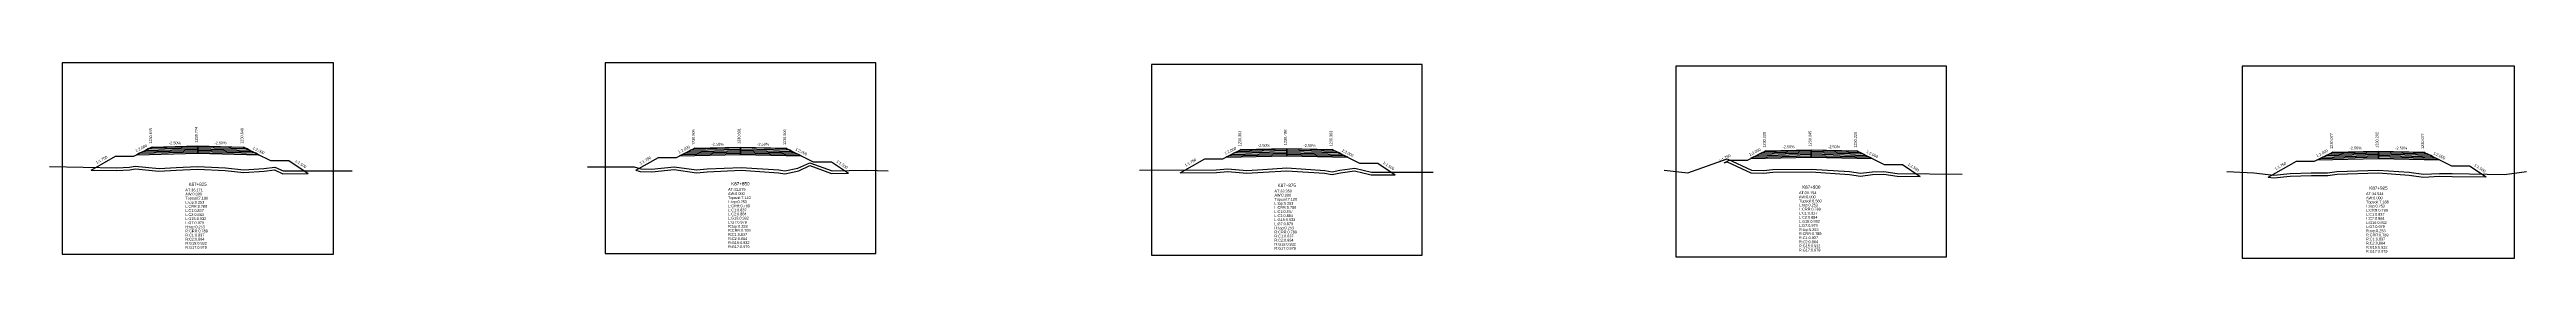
# Model space of a CAD drawing. Extents: x -7 to 78429, y 1189 to 1262.
# Drawn here: x 5500.4 to 5772.2, y 1218.4 to 1239.9 of the extents above; entities that cross this region are included whole.
import ezdxf
from ezdxf.enums import TextEntityAlignment as Align

# ---------------------------------------------------------------- set-up
doc = ezdxf.new("R2010")
doc.units = 0

msp = doc.modelspace()

# ---------------------------------------------------------------- linework, layer by layer
at = {"layer": 'A4_BORDER', "color": 7}
for points in [[(5501.784, 1218.853), (5531.554, 1218.853), (5531.554, 1239.903), (5501.784, 1239.903), (5501.784, 1218.853)], [(5561.365, 1218.922), (5591.065, 1218.922), (5591.065, 1239.922), (5561.365, 1239.922), (5561.365, 1218.922)], [(5621.314, 1218.748), (5651.014, 1218.748), (5651.014, 1239.748), (5621.314, 1239.748), (5621.314, 1218.748)], [(5678.869, 1218.563), (5708.569, 1218.563), (5708.569, 1239.563), (5678.869, 1239.563), (5678.869, 1218.563)], [(5741.004, 1218.41), (5770.886, 1218.41), (5770.886, 1239.538), (5741.004, 1239.538), (5741.004, 1218.41)]]:
    msp.add_lwpolyline(points, dxfattribs=at)
at = {"layer": 'CLEAR_GROUND', "color": 8}
for points in [[(5564.76, 1228.103), (5565.234, 1227.963), (5566.487, 1227.93), (5568.957, 1228.158), (5571.403, 1227.82), (5572.579, 1227.932), (5576.307, 1228.092), (5580.416, 1227.823), (5581.101, 1227.706), (5582.627, 1228.04), (5583.852, 1228.6), (5586.229, 1227.746), (5588.067, 1227.772)], [(5684.16, 1228.9), (5684.481, 1229.014), (5687.072, 1227.817), (5688.517, 1227.754), (5689.493, 1227.864), (5693.691, 1227.91), (5697.895, 1227.641), (5699.112, 1227.452), (5700.447, 1227.619), (5701.66, 1227.671), (5703.13, 1227.432), (5705.68, 1227.413)], [(5504.989, 1228.118), (5507.794, 1228.056), (5509.236, 1228.131), (5509.84, 1228.239), (5512.422, 1227.992), (5514.308, 1228.085), (5516.633, 1228.199), (5519.69, 1228.05), (5521.723, 1227.838), (5523.967, 1228.001), (5525.083, 1228.131), (5525.995, 1227.712), (5528.806, 1227.724)], [(5624.46, 1227.818), (5628.44, 1227.847), (5629.704, 1227.957), (5631.794, 1227.756), (5633.564, 1227.875), (5636.158, 1228.041), (5640.295, 1227.756), (5641.155, 1227.621), (5642.056, 1227.799), (5643.61, 1228.035), (5645.435, 1227.6), (5648.062, 1227.598)], [(5743.86, 1227.314), (5744.482, 1227.243), (5746.273, 1227.436), (5748.587, 1227.51), (5750.39, 1227.497), (5751.4, 1227.646), (5755.901, 1227.796), (5759.305, 1227.567), (5760.88, 1227.345), (5762.661, 1227.445), (5764.035, 1227.42), (5767.765, 1227.364)]]:
    msp.add_lwpolyline(points, dxfattribs=at)
at = {"layer": 'DESIGN_ROAD_TRIMMED', "color": 1}
for points in [[(5504.989, 1228.118), (5507.669, 1229.649), (5509.669, 1229.649), (5511.669, 1230.649), (5511.669, 1230.649), (5511.564, 1230.596), (5511.564, 1230.596), (5511.248, 1230.438), (5511.248, 1230.438), (5510.932, 1230.281), (5510.932, 1230.281), (5510.616, 1230.123), (5510.616, 1230.123), (5510.301, 1229.965), (5510.301, 1229.965), (5509.985, 1229.807), (5516.669, 1229.974), (5516.669, 1230.124), (5516.669, 1230.124), (5516.669, 1230.274), (5516.669, 1230.274), (5516.669, 1230.424), (5516.669, 1230.424), (5516.669, 1230.574), (5516.669, 1230.574), (5516.669, 1230.724), (5516.669, 1230.724), (5516.669, 1230.774), (5516.669, 1230.774), (5516.669, 1230.774), (5516.669, 1230.774), (5516.669, 1230.774), (5516.669, 1230.724), (5516.669, 1230.724), (5516.669, 1230.574), (5516.669, 1230.574), (5516.669, 1230.424), (5516.669, 1230.424), (5516.669, 1230.274), (5516.669, 1230.274), (5516.669, 1230.124), (5516.669, 1230.124), (5516.669, 1229.974), (5523.353, 1229.807), (5523.037, 1229.965), (5523.037, 1229.965), (5522.722, 1230.123), (5522.722, 1230.123), (5522.406, 1230.281), (5522.406, 1230.281), (5522.09, 1230.438), (5522.09, 1230.438), (5521.774, 1230.596), (5521.774, 1230.596), (5521.669, 1230.649), (5521.669, 1230.649), (5524.669, 1229.149), (5526.669, 1229.149), (5528.806, 1227.724)], [(5564.76, 1228.103), (5567.215, 1229.506), (5569.215, 1229.506), (5571.215, 1230.506), (5571.215, 1230.506), (5571.11, 1230.453), (5571.11, 1230.453), (5570.794, 1230.295), (5570.794, 1230.295), (5570.479, 1230.138), (5570.479, 1230.138), (5570.163, 1229.98), (5570.163, 1229.98), (5569.847, 1229.822), (5569.847, 1229.822), (5569.531, 1229.664), (5576.215, 1229.831), (5576.215, 1229.981), (5576.215, 1229.981), (5576.215, 1230.131), (5576.215, 1230.131), (5576.215, 1230.281), (5576.215, 1230.281), (5576.215, 1230.431), (5576.215, 1230.431), (5576.215, 1230.581), (5576.215, 1230.581), (5576.215, 1230.631), (5576.215, 1230.631), (5576.215, 1230.631), (5576.215, 1230.631), (5576.215, 1230.631), (5576.215, 1230.581), (5576.215, 1230.581), (5576.215, 1230.431), (5576.215, 1230.431), (5576.215, 1230.281), (5576.215, 1230.281), (5576.215, 1230.131), (5576.215, 1230.131), (5576.215, 1229.981), (5576.215, 1229.981), (5576.215, 1229.831), (5582.9, 1229.664), (5582.584, 1229.822), (5582.584, 1229.822), (5582.268, 1229.98), (5582.268, 1229.98), (5581.952, 1230.138), (5581.952, 1230.138), (5581.636, 1230.295), (5581.636, 1230.295), (5581.321, 1230.453), (5581.321, 1230.453), (5581.215, 1230.506), (5581.215, 1230.506), (5584.215, 1229.006), (5586.215, 1229.006), (5588.067, 1227.772)], [(5624.46, 1227.818), (5627.164, 1229.363), (5629.164, 1229.363), (5631.164, 1230.363), (5631.164, 1230.363), (5631.059, 1230.31), (5631.059, 1230.31), (5630.743, 1230.152), (5630.743, 1230.152), (5630.427, 1229.995), (5630.427, 1229.995), (5630.112, 1229.837), (5630.112, 1229.837), (5629.796, 1229.679), (5629.796, 1229.679), (5629.48, 1229.521), (5636.164, 1229.688), (5636.164, 1229.838), (5636.164, 1229.838), (5636.164, 1229.988), (5636.164, 1229.988), (5636.164, 1230.138), (5636.164, 1230.138), (5636.164, 1230.288), (5636.164, 1230.288), (5636.164, 1230.438), (5636.164, 1230.438), (5636.164, 1230.488), (5636.164, 1230.488), (5636.164, 1230.488), (5636.164, 1230.488), (5636.164, 1230.488), (5636.164, 1230.438), (5636.164, 1230.438), (5636.164, 1230.288), (5636.164, 1230.288), (5636.164, 1230.138), (5636.164, 1230.138), (5636.164, 1229.988), (5636.164, 1229.988), (5636.164, 1229.838), (5636.164, 1229.838), (5636.164, 1229.688), (5642.849, 1229.521), (5642.533, 1229.679), (5642.533, 1229.679), (5642.217, 1229.837), (5642.217, 1229.837), (5641.901, 1229.995), (5641.901, 1229.995), (5641.585, 1230.152), (5641.585, 1230.152), (5641.27, 1230.31), (5641.27, 1230.31), (5641.164, 1230.363), (5641.164, 1230.363), (5644.164, 1228.863), (5646.164, 1228.863), (5648.062, 1227.598)], [(5684.16, 1228.9), (5684.719, 1229.22), (5686.719, 1229.22), (5688.719, 1230.22), (5688.719, 1230.22), (5688.614, 1230.167), (5688.614, 1230.167), (5688.298, 1230.009), (5688.298, 1230.009), (5687.983, 1229.852), (5687.983, 1229.852), (5687.667, 1229.694), (5687.667, 1229.694), (5687.351, 1229.536), (5687.351, 1229.536), (5687.035, 1229.378), (5693.719, 1229.545), (5693.719, 1229.695), (5693.719, 1229.695), (5693.719, 1229.845), (5693.719, 1229.845), (5693.719, 1229.995), (5693.719, 1229.995), (5693.719, 1230.145), (5693.719, 1230.145), (5693.719, 1230.295), (5693.719, 1230.295), (5693.719, 1230.345), (5693.719, 1230.345), (5693.719, 1230.345), (5693.719, 1230.345), (5693.719, 1230.345), (5693.719, 1230.295), (5693.719, 1230.295), (5693.719, 1230.145), (5693.719, 1230.145), (5693.719, 1229.995), (5693.719, 1229.995), (5693.719, 1229.845), (5693.719, 1229.845), (5693.719, 1229.695), (5693.719, 1229.695), (5693.719, 1229.545), (5700.404, 1229.378), (5700.088, 1229.536), (5700.088, 1229.536), (5699.772, 1229.694), (5699.772, 1229.694), (5699.456, 1229.852), (5699.456, 1229.852), (5699.14, 1230.009), (5699.14, 1230.009), (5698.825, 1230.167), (5698.825, 1230.167), (5698.719, 1230.22), (5698.719, 1230.22), (5701.719, 1228.72), (5703.719, 1228.72), (5705.68, 1227.413)], [(5743.86, 1227.314), (5746.945, 1229.077), (5748.945, 1229.077), (5750.945, 1230.077), (5750.945, 1230.077), (5750.84, 1230.024), (5750.84, 1230.024), (5750.524, 1229.866), (5750.524, 1229.866), (5750.208, 1229.709), (5750.208, 1229.709), (5749.892, 1229.551), (5749.892, 1229.551), (5749.577, 1229.393), (5749.577, 1229.393), (5749.261, 1229.235), (5755.945, 1229.402), (5755.945, 1229.552), (5755.945, 1229.552), (5755.945, 1229.702), (5755.945, 1229.702), (5755.945, 1229.852), (5755.945, 1229.852), (5755.945, 1230.002), (5755.945, 1230.002), (5755.945, 1230.152), (5755.945, 1230.152), (5755.945, 1230.202), (5755.945, 1230.202), (5755.945, 1230.202), (5755.945, 1230.202), (5755.945, 1230.202), (5755.945, 1230.152), (5755.945, 1230.152), (5755.945, 1230.002), (5755.945, 1230.002), (5755.945, 1229.852), (5755.945, 1229.852), (5755.945, 1229.702), (5755.945, 1229.702), (5755.945, 1229.552), (5755.945, 1229.552), (5755.945, 1229.402), (5762.629, 1229.235), (5762.313, 1229.393), (5762.313, 1229.393), (5761.998, 1229.551), (5761.998, 1229.551), (5761.682, 1229.709), (5761.682, 1229.709), (5761.366, 1229.866), (5761.366, 1229.866), (5761.05, 1230.024), (5761.05, 1230.024), (5760.945, 1230.077), (5760.945, 1230.077), (5763.945, 1228.577), (5765.945, 1228.577), (5767.765, 1227.364)]]:
    msp.add_lwpolyline(points, dxfattribs=at)
at = {"layer": 'FINISHED_ROAD', "color": 2}
for points in [[(5507.669, 1229.649), (5509.669, 1229.649), (5511.669, 1230.649), (5511.669, 1230.649), (5516.669, 1230.774), (5521.669, 1230.649), (5521.669, 1230.649), (5524.669, 1229.149), (5526.669, 1229.149)], [(5567.215, 1229.506), (5569.215, 1229.506), (5571.215, 1230.506), (5571.215, 1230.506), (5576.215, 1230.631), (5581.215, 1230.506), (5581.215, 1230.506), (5584.215, 1229.006), (5586.215, 1229.006)], [(5627.164, 1229.363), (5629.164, 1229.363), (5631.164, 1230.363), (5631.164, 1230.363), (5636.164, 1230.488), (5641.164, 1230.363), (5641.164, 1230.363), (5644.164, 1228.863), (5646.164, 1228.863)], [(5684.719, 1229.22), (5686.719, 1229.22), (5688.719, 1230.22), (5688.719, 1230.22), (5693.719, 1230.345), (5698.719, 1230.22), (5698.719, 1230.22), (5701.719, 1228.72), (5703.719, 1228.72)], [(5746.945, 1229.077), (5748.945, 1229.077), (5750.945, 1230.077), (5750.945, 1230.077), (5755.945, 1230.202), (5760.945, 1230.077), (5760.945, 1230.077), (5763.945, 1228.577), (5765.945, 1228.577)]]:
    msp.add_lwpolyline(points, dxfattribs=at)
at = {"layer": 'LAYER_0', "color": 4}
for points in [[(5511.669, 1230.649), (5511.564, 1230.596), (5516.669, 1230.724), (5516.669, 1230.774)], [(5571.215, 1230.506), (5571.11, 1230.453), (5576.215, 1230.581), (5576.215, 1230.631)], [(5631.164, 1230.363), (5631.059, 1230.31), (5636.164, 1230.438), (5636.164, 1230.488)], [(5688.719, 1230.22), (5688.614, 1230.167), (5693.719, 1230.295), (5693.719, 1230.345)], [(5750.945, 1230.077), (5750.84, 1230.024), (5755.945, 1230.152), (5755.945, 1230.202)]]:
    msp.add_lwpolyline(points, dxfattribs=at)
at = {"layer": 'LAYER_1', "color": 4}
for points in [[(5511.564, 1230.596), (5511.248, 1230.438), (5516.669, 1230.574), (5516.669, 1230.724)], [(5571.11, 1230.453), (5570.794, 1230.295), (5576.215, 1230.431), (5576.215, 1230.581)], [(5631.059, 1230.31), (5630.743, 1230.152), (5636.164, 1230.288), (5636.164, 1230.438)], [(5688.614, 1230.167), (5688.298, 1230.009), (5693.719, 1230.145), (5693.719, 1230.295)], [(5750.84, 1230.024), (5750.524, 1229.866), (5755.945, 1230.002), (5755.945, 1230.152)]]:
    msp.add_lwpolyline(points, dxfattribs=at)
at = {"layer": 'LAYER_10', "color": 6}
for points in [[(5522.722, 1230.123), (5523.037, 1229.965), (5516.669, 1230.124), (5516.669, 1230.274)], [(5582.268, 1229.98), (5582.584, 1229.822), (5576.215, 1229.981), (5576.215, 1230.131)], [(5642.217, 1229.837), (5642.533, 1229.679), (5636.164, 1229.838), (5636.164, 1229.988)], [(5699.772, 1229.694), (5700.088, 1229.536), (5693.719, 1229.695), (5693.719, 1229.845)], [(5761.998, 1229.551), (5762.313, 1229.393), (5755.945, 1229.552), (5755.945, 1229.702)]]:
    msp.add_lwpolyline(points, dxfattribs=at)
at = {"layer": 'LAYER_11', "color": 6}
for points in [[(5523.037, 1229.965), (5523.353, 1229.807), (5516.669, 1229.974), (5516.669, 1230.124)], [(5582.584, 1229.822), (5582.9, 1229.664), (5576.215, 1229.831), (5576.215, 1229.981)], [(5642.533, 1229.679), (5642.849, 1229.521), (5636.164, 1229.688), (5636.164, 1229.838)], [(5700.088, 1229.536), (5700.404, 1229.378), (5693.719, 1229.545), (5693.719, 1229.695)], [(5762.313, 1229.393), (5762.629, 1229.235), (5755.945, 1229.402), (5755.945, 1229.552)]]:
    msp.add_lwpolyline(points, dxfattribs=at)
at = {"layer": 'LAYER_2', "color": 4}
for points in [[(5511.248, 1230.438), (5510.932, 1230.281), (5516.669, 1230.424), (5516.669, 1230.574)], [(5570.794, 1230.295), (5570.479, 1230.138), (5576.215, 1230.281), (5576.215, 1230.431)], [(5630.743, 1230.152), (5630.427, 1229.995), (5636.164, 1230.138), (5636.164, 1230.288)], [(5688.298, 1230.009), (5687.983, 1229.852), (5693.719, 1229.995), (5693.719, 1230.145)], [(5750.524, 1229.866), (5750.208, 1229.709), (5755.945, 1229.852), (5755.945, 1230.002)]]:
    msp.add_lwpolyline(points, dxfattribs=at)
at = {"layer": 'LAYER_3', "color": 4}
for points in [[(5510.932, 1230.281), (5510.616, 1230.123), (5516.669, 1230.274), (5516.669, 1230.424)], [(5570.479, 1230.138), (5570.163, 1229.98), (5576.215, 1230.131), (5576.215, 1230.281)], [(5630.427, 1229.995), (5630.112, 1229.837), (5636.164, 1229.988), (5636.164, 1230.138)], [(5687.983, 1229.852), (5687.667, 1229.694), (5693.719, 1229.845), (5693.719, 1229.995)], [(5750.208, 1229.709), (5749.892, 1229.551), (5755.945, 1229.702), (5755.945, 1229.852)]]:
    msp.add_lwpolyline(points, dxfattribs=at)
at = {"layer": 'LAYER_4', "color": 4}
for points in [[(5510.616, 1230.123), (5510.301, 1229.965), (5516.669, 1230.124), (5516.669, 1230.274)], [(5570.163, 1229.98), (5569.847, 1229.822), (5576.215, 1229.981), (5576.215, 1230.131)], [(5630.112, 1229.837), (5629.796, 1229.679), (5636.164, 1229.838), (5636.164, 1229.988)], [(5687.667, 1229.694), (5687.351, 1229.536), (5693.719, 1229.695), (5693.719, 1229.845)], [(5749.892, 1229.551), (5749.577, 1229.393), (5755.945, 1229.552), (5755.945, 1229.702)]]:
    msp.add_lwpolyline(points, dxfattribs=at)
at = {"layer": 'LAYER_5', "color": 4}
for points in [[(5510.301, 1229.965), (5509.985, 1229.807), (5516.669, 1229.974), (5516.669, 1230.124)], [(5569.847, 1229.822), (5569.531, 1229.664), (5576.215, 1229.831), (5576.215, 1229.981)], [(5629.796, 1229.679), (5629.48, 1229.521), (5636.164, 1229.688), (5636.164, 1229.838)], [(5687.351, 1229.536), (5687.035, 1229.378), (5693.719, 1229.545), (5693.719, 1229.695)], [(5749.577, 1229.393), (5749.261, 1229.235), (5755.945, 1229.402), (5755.945, 1229.552)]]:
    msp.add_lwpolyline(points, dxfattribs=at)
at = {"layer": 'LAYER_6', "color": 6}
for points in [[(5521.669, 1230.649), (5521.774, 1230.596), (5516.669, 1230.724), (5516.669, 1230.774)], [(5581.215, 1230.506), (5581.321, 1230.453), (5576.215, 1230.581), (5576.215, 1230.631)], [(5641.164, 1230.363), (5641.27, 1230.31), (5636.164, 1230.438), (5636.164, 1230.488)], [(5698.719, 1230.22), (5698.825, 1230.167), (5693.719, 1230.295), (5693.719, 1230.345)], [(5760.945, 1230.077), (5761.05, 1230.024), (5755.945, 1230.152), (5755.945, 1230.202)]]:
    msp.add_lwpolyline(points, dxfattribs=at)
at = {"layer": 'LAYER_7', "color": 6}
for points in [[(5521.774, 1230.596), (5522.09, 1230.438), (5516.669, 1230.574), (5516.669, 1230.724)], [(5581.321, 1230.453), (5581.636, 1230.295), (5576.215, 1230.431), (5576.215, 1230.581)], [(5641.27, 1230.31), (5641.585, 1230.152), (5636.164, 1230.288), (5636.164, 1230.438)], [(5698.825, 1230.167), (5699.14, 1230.009), (5693.719, 1230.145), (5693.719, 1230.295)], [(5761.05, 1230.024), (5761.366, 1229.866), (5755.945, 1230.002), (5755.945, 1230.152)]]:
    msp.add_lwpolyline(points, dxfattribs=at)
at = {"layer": 'LAYER_8', "color": 6}
for points in [[(5522.09, 1230.438), (5522.406, 1230.281), (5516.669, 1230.424), (5516.669, 1230.574)], [(5581.636, 1230.295), (5581.952, 1230.138), (5576.215, 1230.281), (5576.215, 1230.431)], [(5641.585, 1230.152), (5641.901, 1229.995), (5636.164, 1230.138), (5636.164, 1230.288)], [(5699.14, 1230.009), (5699.456, 1229.852), (5693.719, 1229.995), (5693.719, 1230.145)], [(5761.366, 1229.866), (5761.682, 1229.709), (5755.945, 1229.852), (5755.945, 1230.002)]]:
    msp.add_lwpolyline(points, dxfattribs=at)
at = {"layer": 'LAYER_9', "color": 6}
for points in [[(5522.406, 1230.281), (5522.722, 1230.123), (5516.669, 1230.274), (5516.669, 1230.424)], [(5581.952, 1230.138), (5582.268, 1229.98), (5576.215, 1230.131), (5576.215, 1230.281)], [(5641.901, 1229.995), (5642.217, 1229.837), (5636.164, 1229.988), (5636.164, 1230.138)], [(5699.456, 1229.852), (5699.772, 1229.694), (5693.719, 1229.845), (5693.719, 1229.995)], [(5761.682, 1229.709), (5761.998, 1229.551), (5755.945, 1229.702), (5755.945, 1229.852)]]:
    msp.add_lwpolyline(points, dxfattribs=at)
at = {"layer": 'NATURAL_GROUND', "color": 3}
for points in [[(5500.415, 1228.519), (5507.789, 1228.356), (5509.202, 1228.43), (5509.828, 1228.542), (5512.429, 1228.293), (5514.293, 1228.385), (5516.633, 1228.499), (5519.713, 1228.349), (5521.728, 1228.139), (5523.939, 1228.3), (5525.132, 1228.439), (5526.06, 1228.012), (5533.605, 1228.046)], [(5559.435, 1228.474), (5564.569, 1228.472), (5565.281, 1228.262), (5566.477, 1228.23), (5568.963, 1228.46), (5571.409, 1228.122), (5572.558, 1228.231), (5576.31, 1228.392), (5580.451, 1228.121), (5581.093, 1228.012), (5582.531, 1228.326), (5583.838, 1228.924), (5586.279, 1228.047), (5590.004, 1228.099), (5592.418, 1228.038)], [(5677.587, 1228.085), (5680.188, 1227.81), (5684.496, 1229.338), (5687.144, 1228.114), (5688.506, 1228.055), (5689.474, 1228.164), (5693.699, 1228.21), (5697.927, 1227.94), (5699.116, 1227.755), (5700.422, 1227.918), (5701.677, 1227.972), (5703.155, 1227.732), (5710.281, 1227.678)], [(5620.013, 1228.085), (5628.426, 1228.147), (5629.705, 1228.258), (5631.798, 1228.057), (5633.544, 1228.174), (5636.158, 1228.342), (5640.328, 1228.054), (5641.149, 1227.926), (5642.004, 1228.095), (5643.622, 1228.34), (5645.47, 1227.9), (5652.241, 1227.895)], [(5739.318, 1227.95), (5742.279, 1227.797), (5744.483, 1227.545), (5746.252, 1227.735), (5748.583, 1227.81), (5750.369, 1227.797), (5751.373, 1227.945), (5755.906, 1228.096), (5759.336, 1227.866), (5760.893, 1227.646), (5762.655, 1227.745), (5764.04, 1227.72), (5769.784, 1227.633), (5772.188, 1227.939)]]:
    msp.add_lwpolyline(points, dxfattribs=at)
at = {"layer": 'STRUCTURE_LEFT', "color": 4}
for points in [[(5511.669, 1230.649), (5511.564, 1230.596), (5511.564, 1230.596), (5511.248, 1230.438), (5511.248, 1230.438), (5510.932, 1230.281), (5510.932, 1230.281), (5510.616, 1230.123), (5510.616, 1230.123), (5510.301, 1229.965), (5510.301, 1229.965), (5509.985, 1229.807), (5516.669, 1229.974), (5516.669, 1230.124), (5516.669, 1230.124), (5516.669, 1230.274), (5516.669, 1230.274), (5516.669, 1230.424), (5516.669, 1230.424), (5516.669, 1230.574), (5516.669, 1230.574), (5516.669, 1230.724), (5516.669, 1230.724), (5516.669, 1230.774), (5516.669, 1230.774)], [(5571.215, 1230.506), (5571.11, 1230.453), (5571.11, 1230.453), (5570.794, 1230.295), (5570.794, 1230.295), (5570.479, 1230.138), (5570.479, 1230.138), (5570.163, 1229.98), (5570.163, 1229.98), (5569.847, 1229.822), (5569.847, 1229.822), (5569.531, 1229.664), (5576.215, 1229.831), (5576.215, 1229.981), (5576.215, 1229.981), (5576.215, 1230.131), (5576.215, 1230.131), (5576.215, 1230.281), (5576.215, 1230.281), (5576.215, 1230.431), (5576.215, 1230.431), (5576.215, 1230.581), (5576.215, 1230.581), (5576.215, 1230.631), (5576.215, 1230.631)], [(5631.164, 1230.363), (5631.059, 1230.31), (5631.059, 1230.31), (5630.743, 1230.152), (5630.743, 1230.152), (5630.427, 1229.995), (5630.427, 1229.995), (5630.112, 1229.837), (5630.112, 1229.837), (5629.796, 1229.679), (5629.796, 1229.679), (5629.48, 1229.521), (5636.164, 1229.688), (5636.164, 1229.838), (5636.164, 1229.838), (5636.164, 1229.988), (5636.164, 1229.988), (5636.164, 1230.138), (5636.164, 1230.138), (5636.164, 1230.288), (5636.164, 1230.288), (5636.164, 1230.438), (5636.164, 1230.438), (5636.164, 1230.488), (5636.164, 1230.488)], [(5688.719, 1230.22), (5688.614, 1230.167), (5688.614, 1230.167), (5688.298, 1230.009), (5688.298, 1230.009), (5687.983, 1229.852), (5687.983, 1229.852), (5687.667, 1229.694), (5687.667, 1229.694), (5687.351, 1229.536), (5687.351, 1229.536), (5687.035, 1229.378), (5693.719, 1229.545), (5693.719, 1229.695), (5693.719, 1229.695), (5693.719, 1229.845), (5693.719, 1229.845), (5693.719, 1229.995), (5693.719, 1229.995), (5693.719, 1230.145), (5693.719, 1230.145), (5693.719, 1230.295), (5693.719, 1230.295), (5693.719, 1230.345), (5693.719, 1230.345)], [(5750.945, 1230.077), (5750.84, 1230.024), (5750.84, 1230.024), (5750.524, 1229.866), (5750.524, 1229.866), (5750.208, 1229.709), (5750.208, 1229.709), (5749.892, 1229.551), (5749.892, 1229.551), (5749.577, 1229.393), (5749.577, 1229.393), (5749.261, 1229.235), (5755.945, 1229.402), (5755.945, 1229.552), (5755.945, 1229.552), (5755.945, 1229.702), (5755.945, 1229.702), (5755.945, 1229.852), (5755.945, 1229.852), (5755.945, 1230.002), (5755.945, 1230.002), (5755.945, 1230.152), (5755.945, 1230.152), (5755.945, 1230.202), (5755.945, 1230.202)]]:
    msp.add_lwpolyline(points, dxfattribs=at)
at = {"layer": 'STRUCTURE_RIGHT', "color": 6}
for points in [[(5516.669, 1230.774), (5516.669, 1230.774), (5516.669, 1230.724), (5516.669, 1230.724), (5516.669, 1230.574), (5516.669, 1230.574), (5516.669, 1230.424), (5516.669, 1230.424), (5516.669, 1230.274), (5516.669, 1230.274), (5516.669, 1230.124), (5516.669, 1230.124), (5516.669, 1229.974), (5523.353, 1229.807), (5523.037, 1229.965), (5523.037, 1229.965), (5522.722, 1230.123), (5522.722, 1230.123), (5522.406, 1230.281), (5522.406, 1230.281), (5522.09, 1230.438), (5522.09, 1230.438), (5521.774, 1230.596), (5521.774, 1230.596), (5521.669, 1230.649)], [(5576.215, 1230.631), (5576.215, 1230.631), (5576.215, 1230.581), (5576.215, 1230.581), (5576.215, 1230.431), (5576.215, 1230.431), (5576.215, 1230.281), (5576.215, 1230.281), (5576.215, 1230.131), (5576.215, 1230.131), (5576.215, 1229.981), (5576.215, 1229.981), (5576.215, 1229.831), (5582.9, 1229.664), (5582.584, 1229.822), (5582.584, 1229.822), (5582.268, 1229.98), (5582.268, 1229.98), (5581.952, 1230.138), (5581.952, 1230.138), (5581.636, 1230.295), (5581.636, 1230.295), (5581.321, 1230.453), (5581.321, 1230.453), (5581.215, 1230.506)], [(5636.164, 1230.488), (5636.164, 1230.488), (5636.164, 1230.438), (5636.164, 1230.438), (5636.164, 1230.288), (5636.164, 1230.288), (5636.164, 1230.138), (5636.164, 1230.138), (5636.164, 1229.988), (5636.164, 1229.988), (5636.164, 1229.838), (5636.164, 1229.838), (5636.164, 1229.688), (5642.849, 1229.521), (5642.533, 1229.679), (5642.533, 1229.679), (5642.217, 1229.837), (5642.217, 1229.837), (5641.901, 1229.995), (5641.901, 1229.995), (5641.585, 1230.152), (5641.585, 1230.152), (5641.27, 1230.31), (5641.27, 1230.31), (5641.164, 1230.363)], [(5693.719, 1230.345), (5693.719, 1230.345), (5693.719, 1230.295), (5693.719, 1230.295), (5693.719, 1230.145), (5693.719, 1230.145), (5693.719, 1229.995), (5693.719, 1229.995), (5693.719, 1229.845), (5693.719, 1229.845), (5693.719, 1229.695), (5693.719, 1229.695), (5693.719, 1229.545), (5700.404, 1229.378), (5700.088, 1229.536), (5700.088, 1229.536), (5699.772, 1229.694), (5699.772, 1229.694), (5699.456, 1229.852), (5699.456, 1229.852), (5699.14, 1230.009), (5699.14, 1230.009), (5698.825, 1230.167), (5698.825, 1230.167), (5698.719, 1230.22)], [(5755.945, 1230.202), (5755.945, 1230.202), (5755.945, 1230.152), (5755.945, 1230.152), (5755.945, 1230.002), (5755.945, 1230.002), (5755.945, 1229.852), (5755.945, 1229.852), (5755.945, 1229.702), (5755.945, 1229.702), (5755.945, 1229.552), (5755.945, 1229.552), (5755.945, 1229.402), (5762.629, 1229.235), (5762.313, 1229.393), (5762.313, 1229.393), (5761.998, 1229.551), (5761.998, 1229.551), (5761.682, 1229.709), (5761.682, 1229.709), (5761.366, 1229.866), (5761.366, 1229.866), (5761.05, 1230.024), (5761.05, 1230.024), (5760.945, 1230.077)]]:
    msp.add_lwpolyline(points, dxfattribs=at)

# ---------------------------------------------------------------- texts
at = {"layer": 'INFO_TEXT'}
for s, p in [('AT:36.171', (5515.316, 1225.77)), ('AT:33.579', (5574.865, 1225.822)), ('AT:33.950', (5634.814, 1225.648)), ('AT:30.194', (5692.369, 1225.463)), ('AW:0.000', (5515.316, 1225.319)), ('Topsoil:7.190', (5515.316, 1224.868)), ('L:top:0.253', (5515.316, 1224.417)), ('L:CRR:0.789', (5515.316, 1223.965)), ('L:C1:0.837', (5515.316, 1223.514)), ('L:C2:0.884', (5515.316, 1223.063)), ('AW:0.000', (5574.865, 1225.372)), ('Topsoil:7.110', (5574.865, 1224.922)), ('L:top:0.253', (5574.865, 1224.472)), ('L:CRR:0.789', (5574.865, 1224.022)), ('L:C1:0.837', (5574.865, 1223.572)), ('L:C2:0.884', (5574.865, 1223.122)), ('AW:0.000', (5634.814, 1225.198)), ('Topsoil:7.120', (5634.814, 1224.748)), ('L:top:0.253', (5634.814, 1224.298)), ('L:CRR:0.789', (5634.814, 1223.848)), ('L:C1:0.837', (5634.814, 1223.398)), ('L:C2:0.884', (5634.814, 1222.948)), ('AW:0.000', (5692.369, 1225.013)), ('Topsoil:6.560', (5692.369, 1224.563)), ('L:top:0.253', (5692.369, 1224.113)), ('L:CRR:0.789', (5692.369, 1223.663)), ('L:C1:0.837', (5692.369, 1223.213)), ('L:C2:0.884', (5692.369, 1222.763)), ('AT:34.544', (5754.587, 1225.352)), ('AW:0.000', (5754.587, 1224.9)), ('Topsoil:7.188', (5754.587, 1224.447)), ('L:top:0.253', (5754.587, 1223.994)), ('L:CRR:0.789', (5754.587, 1223.541)), ('L:C1:0.837', (5754.587, 1223.089)), ('L:G15:0.932', (5515.316, 1222.612)), ('L:G7:0.979', (5515.316, 1222.161)), ('R:top:0.253', (5515.316, 1221.71)), ('R:CRR:0.789', (5515.316, 1221.259)), ('R:C1:0.837', (5515.316, 1220.808)), ('R:C2:0.884', (5515.316, 1220.357)), ('L:G15:0.932', (5574.865, 1222.672)), ('L:G7:0.979', (5574.865, 1222.222)), ('R:top:0.253', (5574.865, 1221.772)), ('R:CRR:0.789', (5574.865, 1221.322)), ('R:C1:0.837', (5574.865, 1220.872)), ('R:C2:0.884', (5574.865, 1220.422)), ('R:G15:0.932', (5574.865, 1219.972)), ('L:G15:0.932', (5634.814, 1222.498)), ('L:G7:0.979', (5634.814, 1222.048)), ('R:top:0.253', (5634.814, 1221.598)), ('R:CRR:0.789', (5634.814, 1221.148)), ('R:C1:0.837', (5634.814, 1220.698)), ('R:C2:0.884', (5634.814, 1220.248)), ('L:G15:0.932', (5692.369, 1222.313)), ('L:G7:0.979', (5692.369, 1221.863)), ('R:top:0.253', (5692.369, 1221.413)), ('R:CRR:0.789', (5692.369, 1220.963)), ('R:C1:0.837', (5692.369, 1220.513)), ('R:C2:0.884', (5692.369, 1220.063)), ('L:C2:0.884', (5754.587, 1222.636)), ('L:G15:0.932', (5754.587, 1222.183)), ('L:G7:0.979', (5754.587, 1221.73)), ('R:top:0.253', (5754.587, 1221.278)), ('R:CRR:0.789', (5754.587, 1220.825)), ('R:C1:0.837', (5754.587, 1220.372)), ('R:G15:0.932', (5515.316, 1219.906)), ('R:G17:0.979', (5515.316, 1219.455)), ('R:G17:0.979', (5574.865, 1219.522)), ('R:G15:0.932', (5634.814, 1219.798)), ('R:G17:0.979', (5634.814, 1219.348)), ('R:G15:0.932', (5692.369, 1219.613)), ('R:G17:0.979', (5692.369, 1219.163)), ('R:C2:0.884', (5754.587, 1219.919)), ('R:G15:0.932', (5754.587, 1219.467)), ('R:G17:0.979', (5754.587, 1219.014))]:
    msp.add_text(s, height=0.3, dxfattribs=at).set_placement(p)
at = {"layer": 'LEFT_TEXT_H'}
for s, height, p in [('1230.649', 0.301, (5511.669, 1231.01)), ('1230.506', 0.3, (5571.215, 1230.866)), ('1230.363', 0.3, (5631.164, 1230.723)), ('1230.220', 0.3, (5688.719, 1230.58)), ('1230.077', 0.302, (5750.945, 1230.439))]:
    msp.add_text(s, height=height, rotation=90, dxfattribs=at).set_placement(p)
at = {"layer": 'POINT_TEXT_H'}
for s, height, p in [('1230.774', 0.301, (5516.669, 1231.135)), ('1230.631', 0.3, (5576.215, 1230.991)), ('1230.488', 0.3, (5636.164, 1230.848)), ('1230.345', 0.3, (5693.719, 1230.705)), ('1230.202', 0.302, (5755.945, 1230.564))]:
    msp.add_text(s, height=height, rotation=90, dxfattribs=at).set_placement(p)
at = {"layer": 'RIGHT_TEXT_H'}
for s, height, p in [('1230.649', 0.301, (5521.669, 1231.01)), ('1230.506', 0.3, (5581.215, 1230.866)), ('1230.363', 0.3, (5641.164, 1230.723)), ('1230.220', 0.3, (5698.719, 1230.58)), ('1230.077', 0.302, (5760.945, 1230.439))]:
    msp.add_text(s, height=height, rotation=90, dxfattribs=at).set_placement(p)
at = {"layer": 'SLOPE_left'}
for s, height, rotation, p in [('1:1.750', 0.301, 29.745, (5506.24, 1229.04)), ('1:2.000', 0.301, 26.565, (5510.588, 1230.31)), ('1:1.750', 0.3, 29.745, (5565.898, 1228.961)), ('1:2.000', 0.3, 26.565, (5570.135, 1230.167)), ('1:1.750', 0.3, 29.745, (5625.723, 1228.747)), ('1:2.000', 0.3, 26.565, (5630.084, 1230.024)), ('1:1.750', 0.3, 29.745, (5684.35, 1229.216)), ('1:2.000', 0.3, 26.565, (5687.639, 1229.881)), ('1:1.750', 0.302, 29.745, (5745.313, 1228.353)), ('1:2.000', 0.302, 26.565, (5749.864, 1229.739))]:
    msp.add_text(s, height=height, rotation=rotation, dxfattribs=at).set_placement(p, align=Align.BOTTOM_CENTER)
at = {"layer": 'SLOPE_right'}
for s, height, rotation, p in [('1:2.000', 0.301, -26.565, (5523.25, 1230.06)), ('1:1.500', 0.301, -33.69, (5527.838, 1228.587)), ('1:2.000', 0.3, -26.565, (5582.796, 1229.917)), ('1:1.500', 0.3, -33.69, (5587.241, 1228.539)), ('1:2.000', 0.3, -26.565, (5642.745, 1229.774)), ('1:1.500', 0.3, -33.69, (5647.213, 1228.38)), ('1:2.000', 0.3, -26.565, (5700.3, 1229.631)), ('1:1.500', 0.3, -33.69, (5704.8, 1228.216)), ('1:2.000', 0.302, -26.565, (5762.526, 1229.489)), ('1:1.500', 0.302, -33.69, (5766.955, 1228.121))]:
    msp.add_text(s, height=height, rotation=rotation, dxfattribs=at).set_placement(p, align=Align.BOTTOM_CENTER)
at = {"layer": 'SLOPE_TEXT'}
for height, p in [(0.301, (5514.169, 1230.952)), (0.301, (5519.169, 1230.952)), (0.3, (5573.715, 1230.809)), (0.3, (5578.715, 1230.809)), (0.3, (5633.664, 1230.666)), (0.3, (5638.664, 1230.666)), (0.3, (5691.219, 1230.523)), (0.3, (5696.219, 1230.523)), (0.302, (5753.445, 1230.381)), (0.302, (5758.445, 1230.381))]:
    msp.add_text('-2.50%', height=height, dxfattribs=at).set_placement(p, align=Align.CENTER)
at = {"layer": 'STATION_TITLE'}
for s, height, p in [('K87+825', 0.361, (5516.669, 1226.371)), ('K87+850', 0.36, (5576.215, 1226.422)), ('K87+875', 0.36, (5636.164, 1226.248)), ('K87+900', 0.36, (5693.719, 1226.063)), ('K87+925', 0.362, (5755.945, 1225.956))]:
    msp.add_text(s, height=height, dxfattribs=at).set_placement(p, align=Align.CENTER)

doc.saveas('drawing.dxf')
